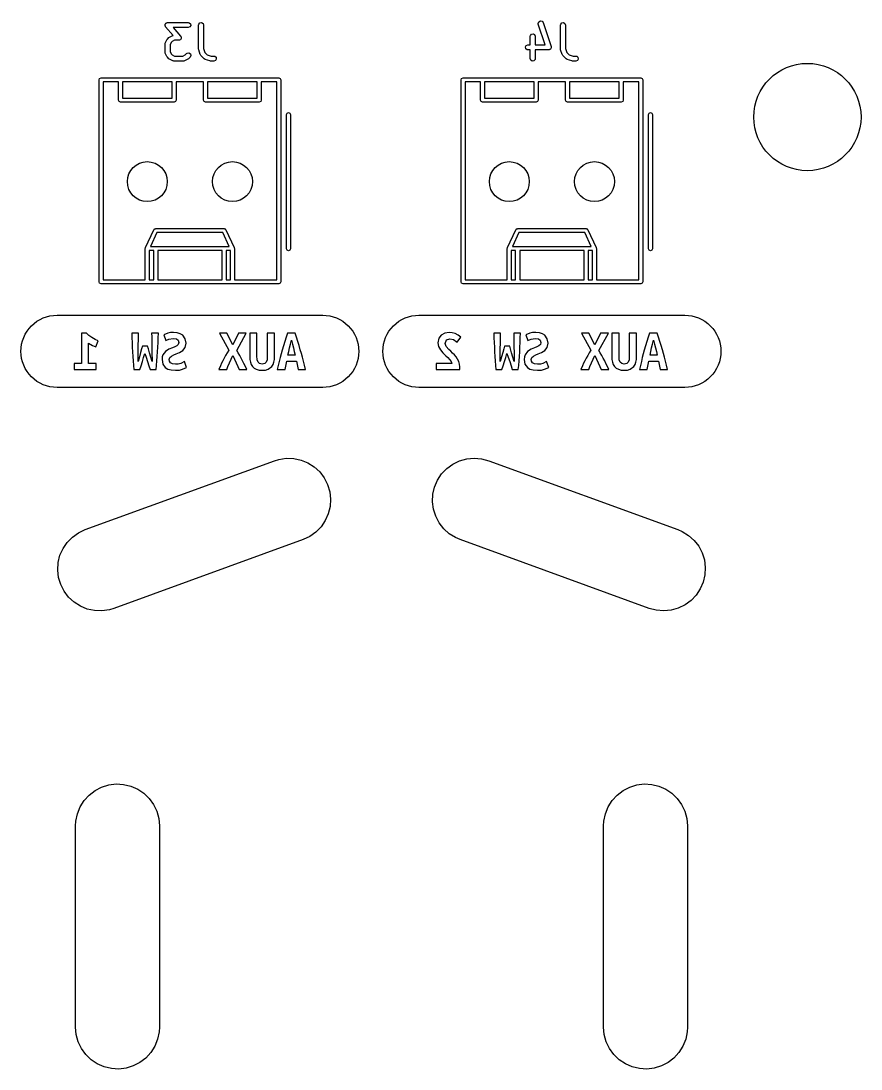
# Model space of a CAD drawing. Extents: x 15 to 417, y -164 to -100.
# Drawn here: x 370.25 to 395.3, y -131.25 to -100.01 of the extents above; entities that cross this region are included whole.
import ezdxf

# ---------------------------------------------------------------- set-up
doc = ezdxf.new("R2010")
doc.units = 0
doc.layers.add('BLACK', color=7, linetype='CONTINUOUS')

msp = doc.modelspace()

# ---------------------------------------------------------------- linework, layer by layer
at = {"layer": 'BLACK', "linetype": 'CONTINUOUS'}
for p, q in [((374.544, -100.114), (374.547, -100.109)), ((374.548, -100.134), (374.544, -100.114)), ((374.547, -100.103), (374.56, -100.087)), ((374.547, -100.109), (374.547, -100.103)), ((374.548, -100.154), (374.548, -100.134)), ((374.553, -100.162), (374.548, -100.154)), ((374.553, -100.165), (374.553, -100.162)), ((374.556, -100.167), (374.553, -100.165)), ((374.562, -100.177), (374.556, -100.167)), ((374.56, -100.087), (374.57, -100.07)), ((374.79, -100.437), (374.562, -100.177)), ((374.57, -100.07), (374.576, -100.068)), ((374.576, -100.068), (374.579, -100.063)), ((374.579, -100.063), (374.599, -100.059)), ((374.599, -100.059), (374.618, -100.052)), ((374.618, -100.052), (375.237, -100.052)), ((375.237, -100.202), (374.784, -100.202)), ((374.784, -100.202), (375.008, -100.459)), ((375.237, -100.052), (375.263, -100.057)), ((375.286, -100.185), (375.237, -100.202)), ((375.263, -100.057), (375.302, -100.09)), ((375.311, -100.14), (375.286, -100.185)), ((375.302, -100.09), (375.311, -100.14)), ((375.543, -100.127), (375.548, -100.102)), ((375.543, -100.842), (375.543, -100.127)), ((375.548, -100.102), (375.581, -100.062)), ((375.581, -100.062), (375.631, -100.054)), ((375.631, -100.054), (375.676, -100.079)), ((375.676, -100.079), (375.693, -100.127)), ((375.693, -100.127), (375.693, -100.829)), ((385.672, -100.078), (385.691, -100.03)), ((385.676, -100.103), (385.672, -100.078)), ((385.881, -100.719), (385.676, -100.103)), ((385.691, -100.03), (385.736, -100.006)), ((385.736, -100.006), (385.786, -100.016)), ((385.786, -100.016), (385.818, -100.056)), ((385.818, -100.056), (386.056, -100.77)), ((386.338, -100.127), (386.343, -100.102)), ((386.338, -100.842), (386.338, -100.127)), ((386.343, -100.102), (386.376, -100.062)), ((386.376, -100.062), (386.426, -100.054)), ((386.426, -100.054), (386.471, -100.079)), ((386.471, -100.079), (386.488, -100.127)), ((386.488, -100.127), (386.488, -100.829)), ((374.551, -100.665), (374.599, -100.57)), ((374.599, -100.57), (374.612, -100.552)), ((374.612, -100.552), (374.613, -100.551)), ((374.613, -100.551), (374.661, -100.503)), ((374.661, -100.503), (374.679, -100.49)), ((374.679, -100.49), (374.68, -100.489)), ((374.68, -100.489), (374.775, -100.441)), ((374.827, -100.583), (374.758, -100.618)), ((374.775, -100.441), (374.79, -100.437)), ((374.952, -100.583), (374.827, -100.583)), ((374.971, -100.576), (374.952, -100.583)), ((374.991, -100.572), (374.971, -100.576)), ((374.994, -100.568), (374.991, -100.572)), ((375, -100.566), (374.994, -100.568)), ((375.01, -100.548), (375, -100.566)), ((375.008, -100.459), (375.014, -100.469)), ((375.023, -100.533), (375.01, -100.548)), ((375.014, -100.469), (375.017, -100.471)), ((375.017, -100.471), (375.017, -100.474)), ((375.017, -100.474), (375.022, -100.481)), ((375.022, -100.481), (375.022, -100.501)), ((375.022, -100.501), (375.026, -100.521)), ((375.026, -100.521), (375.023, -100.527)), ((375.023, -100.527), (375.023, -100.533)), ((385.434, -100.461), (385.438, -100.435)), ((385.434, -100.719), (385.434, -100.461)), ((385.438, -100.435), (385.471, -100.396)), ((385.471, -100.396), (385.522, -100.387)), ((385.522, -100.387), (385.566, -100.413)), ((385.566, -100.413), (385.584, -100.461)), ((385.584, -100.461), (385.584, -100.719)), ((374.543, -100.699), (374.548, -100.673)), ((374.543, -100.937), (374.543, -100.699)), ((374.548, -100.673), (374.551, -100.67)), ((374.551, -100.67), (374.551, -100.665)), ((374.728, -100.648), (374.693, -100.717)), ((374.693, -100.717), (374.693, -100.919)), ((374.758, -100.618), (374.728, -100.648)), ((375.544, -100.843), (375.543, -100.842)), ((375.547, -100.865), (375.544, -100.843)), ((375.595, -101.008), (375.547, -100.865)), ((375.693, -100.829), (375.732, -100.944)), ((385.292, -100.781), (385.318, -100.737)), ((385.301, -100.832), (385.292, -100.781)), ((385.34, -100.865), (385.301, -100.832)), ((385.318, -100.737), (385.366, -100.719)), ((385.366, -100.869), (385.34, -100.865)), ((385.366, -100.719), (385.434, -100.719)), ((385.434, -100.869), (385.366, -100.869)), ((385.434, -101.127), (385.434, -100.869)), ((385.584, -100.719), (385.881, -100.719)), ((385.985, -100.869), (385.584, -100.869)), ((385.584, -100.869), (385.584, -101.127)), ((385.99, -100.867), (385.985, -100.869)), ((385.996, -100.868), (385.99, -100.867)), ((386.014, -100.858), (385.996, -100.868)), ((386.033, -100.852), (386.014, -100.858)), ((386.036, -100.847), (386.033, -100.852)), ((386.041, -100.844), (386.036, -100.847)), ((386.048, -100.825), (386.041, -100.844)), ((386.059, -100.807), (386.048, -100.825)), ((386.056, -100.77), (386.06, -100.796)), ((386.06, -100.796), (386.058, -100.801)), ((386.058, -100.801), (386.059, -100.807)), ((386.339, -100.843), (386.338, -100.842)), ((386.342, -100.865), (386.339, -100.843)), ((386.39, -101.008), (386.342, -100.865)), ((386.488, -100.829), (386.527, -100.944)), ((374.545, -100.941), (374.543, -100.937)), ((374.544, -100.945), (374.545, -100.941)), ((374.551, -100.97), (374.544, -100.945)), ((374.599, -101.066), (374.551, -100.97)), ((374.6, -101.067), (374.599, -101.066)), ((374.613, -101.085), (374.6, -101.067)), ((374.661, -101.133), (374.613, -101.085)), ((374.662, -101.133), (374.661, -101.133)), ((374.68, -101.147), (374.662, -101.133)), ((374.775, -101.194), (374.68, -101.147)), ((374.693, -100.919), (374.728, -100.988)), ((374.728, -100.988), (374.758, -101.018)), ((374.758, -101.018), (374.827, -101.052)), ((374.78, -101.195), (374.775, -101.194)), ((374.783, -101.198), (374.78, -101.195)), ((374.809, -101.202), (374.783, -101.198)), ((375.095, -101.202), (374.809, -101.202)), ((374.827, -101.052), (375.077, -101.052)), ((375.077, -101.052), (375.145, -101.018)), ((375.099, -101.201), (375.095, -101.202)), ((375.103, -101.202), (375.099, -101.201)), ((375.128, -101.194), (375.103, -101.202)), ((375.223, -101.147), (375.128, -101.194)), ((375.145, -101.018), (375.184, -100.979)), ((375.184, -100.979), (375.206, -100.964)), ((375.206, -100.964), (375.257, -100.96)), ((375.224, -101.146), (375.223, -101.147)), ((375.243, -101.133), (375.224, -101.146)), ((375.29, -101.085), (375.243, -101.133)), ((375.257, -100.96), (375.299, -100.989)), ((375.312, -101.039), (375.29, -101.085)), ((375.299, -100.989), (375.312, -101.039)), ((375.598, -101.012), (375.595, -101.008)), ((375.598, -101.016), (375.598, -101.012)), ((375.613, -101.038), (375.598, -101.016)), ((375.708, -101.133), (375.613, -101.038)), ((375.712, -101.135), (375.708, -101.133)), ((375.715, -101.139), (375.712, -101.135)), ((375.737, -101.151), (375.715, -101.139)), ((375.732, -100.944), (375.802, -101.014)), ((375.88, -101.199), (375.737, -101.151)), ((375.802, -101.014), (375.916, -101.052)), ((375.882, -101.198), (375.88, -101.199)), ((375.904, -101.202), (375.882, -101.198)), ((375.999, -101.202), (375.904, -101.202)), ((375.916, -101.052), (375.999, -101.052)), ((375.999, -101.052), (376.025, -101.057)), ((376.047, -101.185), (375.999, -101.202)), ((376.025, -101.057), (376.064, -101.09)), ((376.073, -101.14), (376.047, -101.185)), ((376.064, -101.09), (376.073, -101.14)), ((385.451, -101.176), (385.434, -101.127)), ((385.496, -101.201), (385.451, -101.176)), ((385.546, -101.192), (385.496, -101.201)), ((385.579, -101.153), (385.546, -101.192)), ((385.584, -101.127), (385.579, -101.153)), ((386.393, -101.012), (386.39, -101.008)), ((386.393, -101.016), (386.393, -101.012)), ((386.408, -101.038), (386.393, -101.016)), ((386.503, -101.133), (386.408, -101.038)), ((386.507, -101.135), (386.503, -101.133)), ((386.51, -101.139), (386.507, -101.135)), ((386.532, -101.151), (386.51, -101.139)), ((386.527, -100.944), (386.597, -101.014)), ((386.675, -101.199), (386.532, -101.151)), ((386.597, -101.014), (386.711, -101.052)), ((386.677, -101.198), (386.675, -101.199)), ((386.699, -101.202), (386.677, -101.198)), ((386.794, -101.202), (386.699, -101.202)), ((386.711, -101.052), (386.794, -101.052)), ((386.794, -101.052), (386.82, -101.057)), ((386.842, -101.185), (386.794, -101.202)), ((386.82, -101.057), (386.859, -101.09)), ((386.868, -101.14), (386.842, -101.185)), ((386.859, -101.09), (386.868, -101.14)), ((372.575, -101.765), (372.593, -101.723)), ((372.575, -107.785), (372.575, -101.765)), ((372.593, -101.723), (372.635, -101.705)), ((372.635, -101.705), (377.935, -101.705)), ((373.155, -101.825), (372.695, -101.825)), ((372.695, -101.825), (372.695, -107.725)), ((373.155, -102.365), (373.155, -101.825)), ((373.275, -101.825), (373.275, -102.305)), ((374.755, -101.825), (373.275, -101.825)), ((374.755, -102.305), (374.755, -101.825)), ((375.695, -101.825), (374.875, -101.825)), ((374.875, -101.825), (374.875, -102.365)), ((375.695, -102.365), (375.695, -101.825)), ((375.815, -101.825), (375.815, -102.305)), ((377.295, -101.825), (375.815, -101.825)), ((377.295, -102.305), (377.295, -101.825)), ((377.875, -101.825), (377.415, -101.825)), ((377.415, -101.825), (377.415, -102.365)), ((377.875, -107.725), (377.875, -101.825)), ((377.935, -101.705), (377.977, -101.723)), ((377.977, -101.723), (377.995, -101.765)), ((377.995, -101.765), (377.995, -107.785)), ((383.37, -101.765), (383.388, -101.723)), ((383.37, -107.785), (383.37, -101.765)), ((383.388, -101.723), (383.43, -101.705)), ((383.43, -101.705), (388.73, -101.705)), ((383.95, -101.825), (383.49, -101.825)), ((383.49, -101.825), (383.49, -107.725)), ((383.95, -102.365), (383.95, -101.825)), ((384.07, -101.825), (384.07, -102.305)), ((385.55, -101.825), (384.07, -101.825)), ((385.55, -102.305), (385.55, -101.825)), ((386.49, -101.825), (385.67, -101.825)), ((385.67, -101.825), (385.67, -102.365)), ((386.49, -102.365), (386.49, -101.825)), ((386.61, -101.825), (386.61, -102.305)), ((388.09, -101.825), (386.61, -101.825)), ((388.09, -102.305), (388.09, -101.825)), ((388.67, -101.825), (388.21, -101.825)), ((388.21, -101.825), (388.21, -102.365)), ((388.67, -107.725), (388.67, -101.825)), ((388.73, -101.705), (388.772, -101.723)), ((388.772, -101.723), (388.79, -101.765)), ((388.79, -101.765), (388.79, -107.785)), ((373.173, -102.407), (373.155, -102.365)), ((373.215, -102.425), (373.173, -102.407)), ((374.815, -102.425), (373.215, -102.425)), ((373.275, -102.305), (374.755, -102.305)), ((374.857, -102.407), (374.815, -102.425)), ((374.875, -102.365), (374.857, -102.407)), ((375.713, -102.407), (375.695, -102.365)), ((375.755, -102.425), (375.713, -102.407)), ((377.355, -102.425), (375.755, -102.425)), ((375.815, -102.305), (377.295, -102.305)), ((377.397, -102.407), (377.355, -102.425)), ((377.415, -102.365), (377.397, -102.407)), ((383.968, -102.407), (383.95, -102.365)), ((384.01, -102.425), (383.968, -102.407)), ((385.61, -102.425), (384.01, -102.425)), ((384.07, -102.305), (385.55, -102.305)), ((385.652, -102.407), (385.61, -102.425)), ((385.67, -102.365), (385.652, -102.407)), ((386.508, -102.407), (386.49, -102.365)), ((386.55, -102.425), (386.508, -102.407)), ((388.15, -102.425), (386.55, -102.425)), ((386.61, -102.305), (388.09, -102.305)), ((388.192, -102.407), (388.15, -102.425)), ((388.21, -102.365), (388.192, -102.407)), ((378.165, -102.795), (378.183, -102.753)), ((378.183, -102.753), (378.225, -102.735)), ((378.225, -102.735), (378.267, -102.753)), ((378.267, -102.753), (378.285, -102.795)), ((388.96, -102.795), (388.978, -102.753)), ((388.978, -102.753), (389.02, -102.735)), ((389.02, -102.735), (389.062, -102.753)), ((389.062, -102.753), (389.08, -102.795)), ((378.165, -106.795), (378.165, -102.795)), ((378.285, -102.795), (378.285, -106.795)), ((388.96, -106.795), (388.96, -102.795)), ((389.08, -102.795), (389.08, -106.795)), ((374.211, -106.229), (374.219, -106.222)), ((374.219, -106.222), (374.223, -106.213)), ((374.223, -106.213), (374.235, -106.207)), ((374.235, -106.207), (374.245, -106.199)), ((374.245, -106.199), (374.255, -106.199)), ((374.255, -106.199), (374.265, -106.195)), ((374.265, -106.195), (376.305, -106.195)), ((376.305, -106.195), (376.315, -106.199)), ((376.315, -106.199), (376.325, -106.199)), ((376.325, -106.199), (376.335, -106.207)), ((376.335, -106.207), (376.347, -106.213)), ((376.347, -106.213), (376.351, -106.222)), ((376.351, -106.222), (376.359, -106.229)), ((385.006, -106.229), (385.014, -106.222)), ((385.014, -106.222), (385.018, -106.213)), ((385.018, -106.213), (385.03, -106.207)), ((385.03, -106.207), (385.04, -106.199)), ((385.04, -106.199), (385.05, -106.199)), ((385.05, -106.199), (385.06, -106.195)), ((385.06, -106.195), (387.1, -106.195)), ((387.1, -106.195), (387.11, -106.199)), ((387.11, -106.199), (387.12, -106.199)), ((387.12, -106.199), (387.13, -106.207)), ((387.13, -106.207), (387.142, -106.213)), ((387.142, -106.213), (387.146, -106.222)), ((387.146, -106.222), (387.154, -106.229)), ((373.961, -106.759), (374.211, -106.229)), ((374.303, -106.315), (374.11, -106.725)), ((376.267, -106.315), (374.303, -106.315)), ((376.46, -106.725), (376.267, -106.315)), ((376.359, -106.229), (376.609, -106.759)), ((384.756, -106.759), (385.006, -106.229)), ((385.098, -106.315), (384.905, -106.725)), ((387.062, -106.315), (385.098, -106.315)), ((387.255, -106.725), (387.062, -106.315)), ((387.154, -106.229), (387.404, -106.759)), ((373.955, -106.785), (373.96, -106.773)), ((373.955, -107.725), (373.955, -106.785)), ((373.96, -106.773), (373.961, -106.759)), ((374.075, -106.845), (374.075, -107.725)), ((374.205, -106.845), (374.075, -106.845)), ((374.11, -106.725), (376.46, -106.725)), ((374.205, -107.725), (374.205, -106.845)), ((374.325, -106.845), (374.325, -107.725)), ((376.245, -106.845), (374.325, -106.845)), ((376.245, -107.725), (376.245, -106.845)), ((376.365, -106.845), (376.365, -107.725)), ((376.495, -106.845), (376.365, -106.845)), ((376.495, -107.725), (376.495, -106.845)), ((376.609, -106.759), (376.61, -106.773)), ((376.61, -106.773), (376.615, -106.785)), ((376.615, -106.785), (376.615, -107.725)), ((378.183, -106.837), (378.165, -106.795)), ((378.225, -106.855), (378.183, -106.837)), ((378.267, -106.837), (378.225, -106.855)), ((378.285, -106.795), (378.267, -106.837)), ((384.75, -106.785), (384.755, -106.773)), ((384.75, -107.725), (384.75, -106.785)), ((384.755, -106.773), (384.756, -106.759)), ((384.87, -106.845), (384.87, -107.725)), ((385, -106.845), (384.87, -106.845)), ((384.905, -106.725), (387.255, -106.725)), ((385, -107.725), (385, -106.845)), ((385.12, -106.845), (385.12, -107.725)), ((387.04, -106.845), (385.12, -106.845)), ((387.04, -107.725), (387.04, -106.845)), ((387.16, -106.845), (387.16, -107.725)), ((387.29, -106.845), (387.16, -106.845)), ((387.29, -107.725), (387.29, -106.845)), ((387.404, -106.759), (387.405, -106.773)), ((387.405, -106.773), (387.41, -106.785)), ((387.41, -106.785), (387.41, -107.725)), ((388.978, -106.837), (388.96, -106.795)), ((389.02, -106.855), (388.978, -106.837)), ((389.062, -106.837), (389.02, -106.855)), ((389.08, -106.795), (389.062, -106.837)), ((372.593, -107.827), (372.575, -107.785)), ((372.695, -107.725), (373.955, -107.725)), ((374.075, -107.725), (374.205, -107.725)), ((374.325, -107.725), (376.245, -107.725)), ((376.365, -107.725), (376.495, -107.725)), ((376.615, -107.725), (377.875, -107.725)), ((377.995, -107.785), (377.977, -107.827)), ((383.388, -107.827), (383.37, -107.785)), ((383.49, -107.725), (384.75, -107.725)), ((384.87, -107.725), (385, -107.725)), ((385.12, -107.725), (387.04, -107.725)), ((387.16, -107.725), (387.29, -107.725)), ((387.41, -107.725), (388.67, -107.725)), ((388.79, -107.785), (388.772, -107.827)), ((372.635, -107.845), (372.593, -107.827)), ((377.935, -107.845), (372.635, -107.845)), ((377.977, -107.827), (377.935, -107.845)), ((383.43, -107.845), (383.388, -107.827)), ((388.73, -107.845), (383.43, -107.845)), ((388.772, -107.827), (388.73, -107.845)), ((370.562, -109.094), (370.64, -109.023)), ((370.64, -109.023), (370.725, -108.96)), ((370.725, -108.96), (370.816, -108.905)), ((370.816, -108.905), (370.912, -108.86)), ((370.912, -108.86), (371.011, -108.825)), ((371.011, -108.825), (371.113, -108.799)), ((371.113, -108.799), (371.218, -108.784)), ((371.218, -108.784), (371.324, -108.778)), ((371.324, -108.778), (379.246, -108.778)), ((379.246, -108.778), (379.352, -108.784)), ((379.352, -108.784), (379.457, -108.799)), ((379.457, -108.799), (379.559, -108.825)), ((379.559, -108.825), (379.658, -108.86)), ((379.658, -108.86), (379.754, -108.905)), ((379.754, -108.905), (379.845, -108.96)), ((379.845, -108.96), (379.93, -109.023)), ((379.93, -109.023), (380.008, -109.094)), ((381.355, -109.094), (381.433, -109.023)), ((381.433, -109.023), (381.518, -108.96)), ((381.518, -108.96), (381.608, -108.905)), ((381.608, -108.905), (381.704, -108.86)), ((381.704, -108.86), (381.803, -108.825)), ((381.803, -108.825), (381.906, -108.799)), ((381.906, -108.799), (382.01, -108.784)), ((382.01, -108.784), (382.116, -108.778)), ((382.116, -108.778), (390.044, -108.778)), ((390.044, -108.778), (390.15, -108.784)), ((390.15, -108.784), (390.254, -108.799)), ((390.254, -108.799), (390.357, -108.825)), ((390.357, -108.825), (390.456, -108.86)), ((390.456, -108.86), (390.552, -108.905)), ((390.552, -108.905), (390.642, -108.96)), ((390.642, -108.96), (390.727, -109.023)), ((390.727, -109.023), (390.805, -109.094)), ((370.329, -109.443), (370.374, -109.347)), ((370.374, -109.347), (370.428, -109.257)), ((370.428, -109.257), (370.491, -109.172)), ((370.491, -109.172), (370.562, -109.094)), ((372.198, -109.315), (372.051, -109.315)), ((372.051, -109.315), (372.051, -110.218)), ((372.273, -109.384), (372.198, -109.315)), ((373.75, -109.315), (373.551, -109.315)), ((373.551, -109.315), (373.556, -109.45)), ((373.75, -109.42), (373.75, -109.315)), ((374.344, -109.315), (374.145, -109.315)), ((374.145, -109.315), (374.146, -109.42)), ((374.34, -109.449), (374.344, -109.315)), ((374.628, -109.314), (374.503, -109.364)), ((374.708, -109.297), (374.628, -109.314)), ((374.801, -109.291), (374.708, -109.297)), ((374.908, -109.3), (374.801, -109.291)), ((374.999, -109.329), (374.908, -109.3)), ((375.073, -109.377), (374.999, -109.329)), ((376.383, -109.315), (376.167, -109.315)), ((376.167, -109.315), (376.443, -109.82)), ((376.563, -109.661), (376.383, -109.315)), ((376.734, -109.315), (376.563, -109.661)), ((376.684, -109.825), (376.967, -109.315)), ((376.967, -109.315), (376.734, -109.315)), ((377.286, -109.315), (377.071, -109.315)), ((377.071, -109.315), (377.071, -110.005)), ((377.286, -109.989), (377.286, -109.315)), ((377.808, -109.315), (377.592, -109.315)), ((377.592, -109.315), (377.592, -109.991)), ((377.808, -110.005), (377.808, -109.315)), ((378.193, -109.315), (378.154, -109.436)), ((378.427, -109.315), (378.193, -109.315)), ((378.464, -109.435), (378.427, -109.315)), ((380.008, -109.094), (380.079, -109.172)), ((380.079, -109.172), (380.142, -109.257)), ((380.142, -109.257), (380.196, -109.347)), ((380.196, -109.347), (380.241, -109.443)), ((381.121, -109.443), (381.166, -109.347)), ((381.166, -109.347), (381.221, -109.257)), ((381.221, -109.257), (381.284, -109.172)), ((381.284, -109.172), (381.355, -109.094)), ((382.889, -109.31), (382.78, -109.368)), ((383.016, -109.291), (382.889, -109.31)), ((383.107, -109.3), (383.016, -109.291)), ((383.199, -109.326), (383.107, -109.3)), ((383.285, -109.37), (383.199, -109.326)), ((384.548, -109.315), (384.349, -109.315)), ((384.349, -109.315), (384.354, -109.45)), ((384.547, -109.42), (384.548, -109.315)), ((385.141, -109.315), (384.942, -109.315)), ((384.942, -109.315), (384.944, -109.42)), ((385.137, -109.449), (385.141, -109.315)), ((385.425, -109.314), (385.3, -109.364)), ((385.506, -109.297), (385.425, -109.314)), ((385.599, -109.291), (385.506, -109.297)), ((385.706, -109.3), (385.599, -109.291)), ((385.796, -109.329), (385.706, -109.3)), ((385.87, -109.377), (385.796, -109.329)), ((387.181, -109.315), (386.964, -109.315)), ((386.964, -109.315), (387.24, -109.82)), ((387.361, -109.661), (387.181, -109.315)), ((387.532, -109.315), (387.361, -109.661)), ((387.481, -109.825), (387.764, -109.315)), ((387.764, -109.315), (387.532, -109.315)), ((388.084, -109.315), (387.869, -109.315)), ((387.869, -109.315), (387.869, -110.005)), ((388.084, -109.989), (388.084, -109.315)), ((388.606, -109.315), (388.389, -109.315)), ((388.389, -109.315), (388.389, -109.991)), ((388.606, -110.005), (388.606, -109.315)), ((388.99, -109.315), (388.952, -109.436)), ((389.224, -109.315), (388.99, -109.315)), ((389.261, -109.435), (389.224, -109.315)), ((390.805, -109.094), (390.876, -109.172)), ((390.876, -109.172), (390.939, -109.257)), ((390.939, -109.257), (390.994, -109.347)), ((390.994, -109.347), (391.039, -109.443)), ((370.252, -109.749), (370.268, -109.645)), ((370.268, -109.645), (370.293, -109.542)), ((370.293, -109.542), (370.329, -109.443)), ((372.266, -110.218), (372.266, -109.614)), ((372.266, -109.614), (372.377, -109.676)), ((372.365, -109.446), (372.273, -109.384)), ((372.463, -109.501), (372.365, -109.446)), ((372.554, -109.541), (372.463, -109.501)), ((372.484, -109.719), (372.554, -109.541)), ((373.556, -109.45), (373.561, -109.589)), ((373.561, -109.589), (373.567, -109.729)), ((373.745, -109.748), (373.747, -109.64)), ((373.747, -109.64), (373.748, -109.529)), ((373.748, -109.529), (373.75, -109.42)), ((374.146, -109.42), (374.148, -109.528)), ((374.148, -109.528), (374.15, -109.638)), ((374.15, -109.638), (374.152, -109.748)), ((374.329, -109.727), (374.335, -109.587)), ((374.335, -109.587), (374.34, -109.449)), ((374.503, -109.364), (374.566, -109.53)), ((374.566, -109.53), (374.662, -109.488)), ((374.662, -109.488), (374.786, -109.471)), ((374.786, -109.471), (374.881, -109.485)), ((374.881, -109.485), (374.938, -109.526)), ((374.939, -109.65), (374.895, -109.692)), ((374.938, -109.526), (374.957, -109.595)), ((374.957, -109.595), (374.939, -109.65)), ((375.147, -109.479), (375.073, -109.377)), ((375.144, -109.742), (375.171, -109.614)), ((375.171, -109.614), (375.147, -109.479)), ((378.116, -109.56), (378.078, -109.688)), ((378.154, -109.436), (378.116, -109.56)), ((378.254, -109.749), (378.282, -109.641)), ((378.282, -109.641), (378.315, -109.525)), ((378.315, -109.525), (378.347, -109.641)), ((378.347, -109.641), (378.375, -109.749)), ((378.501, -109.558), (378.464, -109.435)), ((378.539, -109.684), (378.501, -109.558)), ((380.241, -109.443), (380.277, -109.542)), ((380.277, -109.542), (380.302, -109.645)), ((380.302, -109.645), (380.318, -109.749)), ((381.044, -109.749), (381.06, -109.645)), ((381.06, -109.645), (381.086, -109.542)), ((381.086, -109.542), (381.121, -109.443)), ((382.705, -109.465), (382.677, -109.6)), ((382.677, -109.6), (382.698, -109.707)), ((382.78, -109.368), (382.705, -109.465)), ((382.896, -109.616), (382.936, -109.514)), ((382.928, -109.708), (382.896, -109.616)), ((382.936, -109.514), (383.037, -109.478)), ((383.037, -109.478), (383.144, -109.502)), ((383.144, -109.502), (383.254, -109.584)), ((383.254, -109.584), (383.36, -109.434)), ((383.36, -109.434), (383.285, -109.37)), ((384.354, -109.45), (384.359, -109.589)), ((384.359, -109.589), (384.365, -109.729)), ((384.542, -109.748), (384.544, -109.64)), ((384.544, -109.64), (384.546, -109.529)), ((384.546, -109.529), (384.547, -109.42)), ((384.944, -109.42), (384.946, -109.528)), ((384.946, -109.528), (384.948, -109.638)), ((384.948, -109.638), (384.949, -109.748)), ((385.127, -109.727), (385.133, -109.587)), ((385.133, -109.587), (385.137, -109.449)), ((385.3, -109.364), (385.363, -109.53)), ((385.363, -109.53), (385.46, -109.488)), ((385.46, -109.488), (385.583, -109.471)), ((385.583, -109.471), (385.678, -109.485)), ((385.678, -109.485), (385.735, -109.526)), ((385.737, -109.65), (385.692, -109.692)), ((385.735, -109.526), (385.754, -109.595)), ((385.754, -109.595), (385.737, -109.65)), ((385.944, -109.479), (385.87, -109.377)), ((385.941, -109.742), (385.969, -109.614)), ((385.969, -109.614), (385.944, -109.479)), ((388.914, -109.56), (388.875, -109.688)), ((388.952, -109.436), (388.914, -109.56)), ((389.052, -109.749), (389.08, -109.641)), ((389.08, -109.641), (389.112, -109.525)), ((389.112, -109.525), (389.145, -109.641)), ((389.145, -109.641), (389.173, -109.749)), ((389.299, -109.558), (389.261, -109.435)), ((389.337, -109.684), (389.299, -109.558)), ((391.039, -109.443), (391.074, -109.542)), ((391.074, -109.542), (391.1, -109.645)), ((391.1, -109.645), (391.116, -109.749)), ((370.247, -109.855), (370.252, -109.749)), ((370.252, -109.961), (370.247, -109.855)), ((370.268, -110.065), (370.252, -109.961)), ((372.377, -109.676), (372.484, -109.719)), ((373.567, -109.729), (373.574, -109.868)), ((373.574, -109.868), (373.581, -110.006)), ((373.74, -110.061), (373.741, -109.961)), ((373.741, -109.961), (373.743, -109.856)), ((373.743, -109.856), (373.745, -109.748)), ((373.816, -109.888), (373.779, -110.016)), ((373.846, -109.78), (373.816, -109.888)), ((373.867, -109.698), (373.846, -109.78)), ((374.024, -109.698), (373.867, -109.698)), ((373.905, -110.036), (373.944, -109.918)), ((373.944, -109.918), (373.983, -110.033)), ((374.049, -109.783), (374.024, -109.698)), ((374.083, -109.902), (374.049, -109.783)), ((374.121, -110.033), (374.083, -109.902)), ((374.152, -109.748), (374.153, -109.855)), ((374.153, -109.855), (374.155, -109.961)), ((374.155, -109.961), (374.156, -110.061)), ((374.313, -110.004), (374.322, -109.866)), ((374.322, -109.866), (374.329, -109.727)), ((374.483, -109.954), (374.461, -110.02)), ((374.559, -109.856), (374.483, -109.954)), ((374.661, -109.793), (374.559, -109.856)), ((374.766, -109.75), (374.661, -109.793)), ((374.737, -109.994), (374.803, -109.957)), ((374.834, -109.724), (374.766, -109.75)), ((374.803, -109.957), (374.876, -109.927)), ((374.895, -109.692), (374.834, -109.724)), ((374.876, -109.927), (374.978, -109.886)), ((374.978, -109.886), (375.073, -109.829)), ((375.073, -109.829), (375.144, -109.742)), ((376.396, -109.897), (376.35, -109.977)), ((376.443, -109.82), (376.396, -109.897)), ((376.727, -109.902), (376.684, -109.825)), ((376.771, -109.982), (376.727, -109.902)), ((378.009, -109.928), (377.98, -110.039)), ((378.04, -109.819), (378.009, -109.928)), ((378.078, -109.688), (378.04, -109.819)), ((378.21, -109.969), (378.231, -109.857)), ((378.421, -109.969), (378.21, -109.969)), ((378.231, -109.857), (378.254, -109.749)), ((378.375, -109.749), (378.399, -109.857)), ((378.399, -109.857), (378.421, -109.969)), ((378.578, -109.814), (378.539, -109.684)), ((378.61, -109.921), (378.578, -109.814)), ((378.641, -110.033), (378.61, -109.921)), ((380.318, -109.961), (380.302, -110.065)), ((380.318, -109.749), (380.323, -109.855)), ((380.323, -109.855), (380.318, -109.961)), ((381.039, -109.855), (381.044, -109.749)), ((381.044, -109.961), (381.039, -109.855)), ((381.06, -110.065), (381.044, -109.961)), ((382.698, -109.707), (382.754, -109.808)), ((382.754, -109.808), (382.833, -109.902)), ((382.833, -109.902), (382.922, -109.989)), ((383.01, -109.803), (382.928, -109.708)), ((383.062, -109.853), (383.01, -109.803)), ((383.117, -109.905), (383.062, -109.853)), ((383.172, -109.96), (383.117, -109.905)), ((383.223, -110.02), (383.172, -109.96)), ((384.365, -109.729), (384.371, -109.868)), ((384.371, -109.868), (384.379, -110.006)), ((384.538, -110.061), (384.539, -109.961)), ((384.539, -109.961), (384.541, -109.856)), ((384.541, -109.856), (384.542, -109.748)), ((384.613, -109.888), (384.576, -110.016)), ((384.644, -109.78), (384.613, -109.888)), ((384.665, -109.698), (384.644, -109.78)), ((384.822, -109.698), (384.665, -109.698)), ((384.703, -110.036), (384.741, -109.918)), ((384.741, -109.918), (384.781, -110.033)), ((384.846, -109.783), (384.822, -109.698)), ((384.88, -109.902), (384.846, -109.783)), ((384.919, -110.033), (384.88, -109.902)), ((384.949, -109.748), (384.951, -109.855)), ((384.951, -109.855), (384.953, -109.961)), ((384.953, -109.961), (384.954, -110.061)), ((385.111, -110.004), (385.12, -109.866)), ((385.12, -109.866), (385.127, -109.727)), ((385.281, -109.954), (385.259, -110.02)), ((385.357, -109.856), (385.281, -109.954)), ((385.458, -109.793), (385.357, -109.856)), ((385.564, -109.75), (385.458, -109.793)), ((385.534, -109.994), (385.601, -109.957)), ((385.631, -109.724), (385.564, -109.75)), ((385.601, -109.957), (385.674, -109.927)), ((385.692, -109.692), (385.631, -109.724)), ((385.674, -109.927), (385.775, -109.886)), ((385.775, -109.886), (385.87, -109.829)), ((385.87, -109.829), (385.941, -109.742)), ((387.194, -109.897), (387.148, -109.977)), ((387.24, -109.82), (387.194, -109.897)), ((387.524, -109.902), (387.481, -109.825)), ((387.569, -109.982), (387.524, -109.902)), ((388.807, -109.928), (388.777, -110.039)), ((388.837, -109.819), (388.807, -109.928)), ((388.875, -109.688), (388.837, -109.819)), ((389.008, -109.969), (389.029, -109.857)), ((389.219, -109.969), (389.008, -109.969)), ((389.029, -109.857), (389.052, -109.749)), ((389.173, -109.749), (389.197, -109.857)), ((389.197, -109.857), (389.219, -109.969)), ((389.376, -109.814), (389.337, -109.684)), ((389.407, -109.921), (389.376, -109.814)), ((389.439, -110.033), (389.407, -109.921)), ((391.116, -109.961), (391.1, -110.065)), ((391.116, -109.749), (391.121, -109.855)), ((391.121, -109.855), (391.116, -109.961)), ((370.293, -110.168), (370.268, -110.065)), ((370.329, -110.267), (370.293, -110.168)), ((370.374, -110.363), (370.329, -110.267)), ((372.051, -110.218), (371.836, -110.218)), ((371.836, -110.218), (371.836, -110.396)), ((372.493, -110.218), (372.266, -110.218)), ((372.493, -110.396), (372.493, -110.218)), ((373.581, -110.006), (373.59, -110.141)), ((373.59, -110.141), (373.601, -110.272)), ((373.601, -110.272), (373.612, -110.396)), ((373.779, -110.016), (373.74, -110.155)), ((373.74, -110.155), (373.74, -110.061)), ((373.79, -110.396), (373.829, -110.282)), ((373.829, -110.282), (373.867, -110.16)), ((373.867, -110.16), (373.905, -110.036)), ((373.983, -110.033), (374.024, -110.157)), ((374.024, -110.157), (374.064, -110.282)), ((374.064, -110.282), (374.101, -110.396)), ((374.157, -110.155), (374.121, -110.033)), ((374.156, -110.061), (374.157, -110.155)), ((374.279, -110.396), (374.292, -110.272)), ((374.292, -110.272), (374.304, -110.141)), ((374.304, -110.141), (374.313, -110.004)), ((374.461, -110.02), (374.454, -110.101)), ((374.454, -110.101), (374.478, -110.236)), ((374.478, -110.236), (374.552, -110.336)), ((374.669, -110.099), (374.688, -110.04)), ((374.676, -110.151), (374.669, -110.099)), ((374.705, -110.196), (374.676, -110.151)), ((374.688, -110.04), (374.737, -109.994)), ((374.762, -110.228), (374.705, -110.196)), ((374.852, -110.239), (374.762, -110.228)), ((374.939, -110.233), (374.852, -110.239)), ((375.012, -110.215), (374.939, -110.233)), ((375.124, -110.162), (375.012, -110.215)), ((375.187, -110.337), (375.124, -110.162)), ((376.197, -110.282), (376.149, -110.396)), ((376.229, -110.212), (376.197, -110.282)), ((376.266, -110.137), (376.229, -110.212)), ((376.306, -110.058), (376.266, -110.137)), ((376.35, -109.977), (376.306, -110.058)), ((376.419, -110.302), (376.463, -110.199)), ((376.463, -110.199), (376.512, -110.091)), ((376.512, -110.091), (376.563, -109.982)), ((376.563, -109.982), (376.614, -110.087)), ((376.614, -110.087), (376.665, -110.196)), ((376.665, -110.196), (376.712, -110.302)), ((376.815, -110.062), (376.771, -109.982)), ((376.857, -110.14), (376.815, -110.062)), ((376.897, -110.214), (376.857, -110.14)), ((376.933, -110.283), (376.897, -110.214)), ((376.984, -110.396), (376.933, -110.283)), ((377.071, -110.005), (377.076, -110.095)), ((377.076, -110.095), (377.089, -110.176)), ((377.089, -110.176), (377.113, -110.247)), ((377.113, -110.247), (377.15, -110.307)), ((377.293, -110.104), (377.286, -109.989)), ((377.318, -110.179), (377.293, -110.104)), ((377.365, -110.22), (377.318, -110.179)), ((377.44, -110.232), (377.365, -110.22)), ((377.515, -110.22), (377.44, -110.232)), ((377.561, -110.18), (377.515, -110.22)), ((377.585, -110.106), (377.561, -110.18)), ((377.592, -109.991), (377.585, -110.106)), ((377.731, -110.307), (377.767, -110.247)), ((377.767, -110.247), (377.791, -110.176)), ((377.791, -110.176), (377.804, -110.095)), ((377.804, -110.095), (377.808, -110.005)), ((377.921, -110.274), (377.892, -110.396)), ((377.95, -110.155), (377.921, -110.274)), ((377.98, -110.039), (377.95, -110.155)), ((378.123, -110.396), (378.173, -110.147)), ((378.173, -110.147), (378.461, -110.147)), ((378.461, -110.147), (378.51, -110.396)), ((378.672, -110.15), (378.641, -110.033)), ((378.703, -110.271), (378.672, -110.15)), ((378.734, -110.396), (378.703, -110.271)), ((380.241, -110.267), (380.196, -110.363)), ((380.277, -110.168), (380.241, -110.267)), ((380.302, -110.065), (380.277, -110.168)), ((381.086, -110.168), (381.06, -110.065)), ((381.121, -110.267), (381.086, -110.168)), ((381.166, -110.363), (381.121, -110.267)), ((383.093, -110.218), (382.629, -110.218)), ((382.629, -110.218), (382.629, -110.396)), ((382.922, -109.989), (382.974, -110.039)), ((382.974, -110.039), (383.03, -110.099)), ((383.03, -110.099), (383.075, -110.161)), ((383.075, -110.161), (383.093, -110.218)), ((383.269, -110.085), (383.223, -110.02)), ((383.305, -110.155), (383.269, -110.085)), ((383.329, -110.232), (383.305, -110.155)), ((383.338, -110.316), (383.329, -110.232)), ((384.379, -110.006), (384.388, -110.141)), ((384.388, -110.141), (384.398, -110.272)), ((384.398, -110.272), (384.41, -110.396)), ((384.576, -110.016), (384.537, -110.155)), ((384.537, -110.155), (384.538, -110.061)), ((384.588, -110.396), (384.626, -110.282)), ((384.626, -110.282), (384.665, -110.16)), ((384.665, -110.16), (384.703, -110.036)), ((384.781, -110.033), (384.822, -110.157)), ((384.822, -110.157), (384.862, -110.282)), ((384.862, -110.282), (384.899, -110.396)), ((384.955, -110.155), (384.919, -110.033)), ((384.954, -110.061), (384.955, -110.155)), ((385.077, -110.396), (385.09, -110.272)), ((385.09, -110.272), (385.101, -110.141)), ((385.101, -110.141), (385.111, -110.004)), ((385.259, -110.02), (385.251, -110.101)), ((385.251, -110.101), (385.276, -110.236)), ((385.276, -110.236), (385.35, -110.336)), ((385.466, -110.099), (385.485, -110.04)), ((385.474, -110.151), (385.466, -110.099)), ((385.503, -110.196), (385.474, -110.151)), ((385.485, -110.04), (385.534, -109.994)), ((385.56, -110.228), (385.503, -110.196)), ((385.65, -110.239), (385.56, -110.228)), ((385.737, -110.233), (385.65, -110.239)), ((385.809, -110.215), (385.737, -110.233)), ((385.922, -110.162), (385.809, -110.215)), ((385.985, -110.337), (385.922, -110.162)), ((386.994, -110.282), (386.947, -110.396)), ((387.026, -110.212), (386.994, -110.282)), ((387.063, -110.137), (387.026, -110.212)), ((387.104, -110.058), (387.063, -110.137)), ((387.148, -109.977), (387.104, -110.058)), ((387.216, -110.302), (387.26, -110.199)), ((387.26, -110.199), (387.31, -110.091)), ((387.31, -110.091), (387.361, -109.982)), ((387.361, -109.982), (387.412, -110.087)), ((387.412, -110.087), (387.462, -110.196)), ((387.462, -110.196), (387.509, -110.302)), ((387.613, -110.062), (387.569, -109.982)), ((387.655, -110.14), (387.613, -110.062)), ((387.694, -110.214), (387.655, -110.14)), ((387.73, -110.283), (387.694, -110.214)), ((387.782, -110.396), (387.73, -110.283)), ((387.869, -110.005), (387.873, -110.095)), ((387.873, -110.095), (387.886, -110.176)), ((387.886, -110.176), (387.911, -110.247)), ((387.911, -110.247), (387.948, -110.307)), ((388.091, -110.104), (388.084, -109.989)), ((388.115, -110.179), (388.091, -110.104)), ((388.162, -110.22), (388.115, -110.179)), ((388.237, -110.232), (388.162, -110.22)), ((388.313, -110.22), (388.237, -110.232)), ((388.359, -110.18), (388.313, -110.22)), ((388.382, -110.106), (388.359, -110.18)), ((388.389, -109.991), (388.382, -110.106)), ((388.529, -110.307), (388.565, -110.247)), ((388.565, -110.247), (388.588, -110.176)), ((388.588, -110.176), (388.602, -110.095)), ((388.602, -110.095), (388.606, -110.005)), ((388.719, -110.274), (388.69, -110.396)), ((388.748, -110.155), (388.719, -110.274)), ((388.777, -110.039), (388.748, -110.155)), ((388.92, -110.396), (388.971, -110.147)), ((388.971, -110.147), (389.259, -110.147)), ((389.259, -110.147), (389.308, -110.396)), ((389.47, -110.15), (389.439, -110.033)), ((389.501, -110.271), (389.47, -110.15)), ((389.531, -110.396), (389.501, -110.271)), ((391.039, -110.267), (390.994, -110.363)), ((391.074, -110.168), (391.039, -110.267)), ((391.1, -110.065), (391.074, -110.168)), ((370.428, -110.453), (370.374, -110.363)), ((370.491, -110.538), (370.428, -110.453)), ((370.562, -110.616), (370.491, -110.538)), ((371.836, -110.396), (372.493, -110.396)), ((373.612, -110.396), (373.79, -110.396)), ((374.101, -110.396), (374.279, -110.396)), ((374.552, -110.336), (374.63, -110.382)), ((374.63, -110.382), (374.729, -110.41)), ((374.729, -110.41), (374.852, -110.419)), ((374.852, -110.419), (374.973, -110.412)), ((374.973, -110.412), (375.067, -110.39)), ((375.067, -110.39), (375.187, -110.337)), ((376.149, -110.396), (376.382, -110.396)), ((376.382, -110.396), (376.419, -110.302)), ((376.712, -110.302), (376.752, -110.396)), ((376.752, -110.396), (376.984, -110.396)), ((377.15, -110.307), (377.201, -110.355)), ((377.201, -110.355), (377.265, -110.39)), ((377.265, -110.39), (377.346, -110.412)), ((377.346, -110.412), (377.443, -110.419)), ((377.443, -110.419), (377.54, -110.412)), ((377.54, -110.412), (377.619, -110.39)), ((377.619, -110.39), (377.731, -110.307)), ((377.892, -110.396), (378.123, -110.396)), ((378.51, -110.396), (378.734, -110.396)), ((380.079, -110.538), (380.008, -110.616)), ((380.142, -110.453), (380.079, -110.538)), ((380.196, -110.363), (380.142, -110.453)), ((381.221, -110.453), (381.166, -110.363)), ((381.284, -110.538), (381.221, -110.453)), ((381.355, -110.616), (381.284, -110.538)), ((382.629, -110.396), (383.334, -110.396)), ((383.334, -110.396), (383.338, -110.353)), ((383.338, -110.353), (383.338, -110.316)), ((384.41, -110.396), (384.588, -110.396)), ((384.899, -110.396), (385.077, -110.396)), ((385.35, -110.336), (385.427, -110.382)), ((385.427, -110.382), (385.527, -110.41)), ((385.527, -110.41), (385.65, -110.419)), ((385.65, -110.419), (385.77, -110.412)), ((385.77, -110.412), (385.864, -110.39)), ((385.864, -110.39), (385.985, -110.337)), ((386.947, -110.396), (387.179, -110.396)), ((387.179, -110.396), (387.216, -110.302)), ((387.509, -110.302), (387.549, -110.396)), ((387.549, -110.396), (387.782, -110.396)), ((387.948, -110.307), (387.998, -110.355)), ((387.998, -110.355), (388.063, -110.39)), ((388.063, -110.39), (388.143, -110.412)), ((388.143, -110.412), (388.241, -110.419)), ((388.241, -110.419), (388.337, -110.412)), ((388.337, -110.412), (388.416, -110.39)), ((388.416, -110.39), (388.529, -110.307)), ((388.69, -110.396), (388.92, -110.396)), ((389.308, -110.396), (389.531, -110.396)), ((390.876, -110.538), (390.805, -110.616)), ((390.939, -110.453), (390.876, -110.538)), ((390.994, -110.363), (390.939, -110.453)), ((370.64, -110.687), (370.562, -110.616)), ((370.725, -110.75), (370.64, -110.687)), ((370.816, -110.805), (370.725, -110.75)), ((370.912, -110.85), (370.816, -110.805)), ((371.011, -110.885), (370.912, -110.85)), ((371.113, -110.911), (371.011, -110.885)), ((371.218, -110.926), (371.113, -110.911)), ((379.457, -110.911), (379.352, -110.926)), ((379.559, -110.885), (379.457, -110.911)), ((379.658, -110.85), (379.559, -110.885)), ((379.754, -110.805), (379.658, -110.85)), ((379.845, -110.75), (379.754, -110.805)), ((379.93, -110.687), (379.845, -110.75)), ((380.008, -110.616), (379.93, -110.687)), ((381.433, -110.687), (381.355, -110.616)), ((381.518, -110.75), (381.433, -110.687)), ((381.608, -110.805), (381.518, -110.75)), ((381.704, -110.85), (381.608, -110.805)), ((381.803, -110.885), (381.704, -110.85)), ((381.906, -110.911), (381.803, -110.885)), ((382.01, -110.926), (381.906, -110.911)), ((390.254, -110.911), (390.15, -110.926)), ((390.357, -110.885), (390.254, -110.911)), ((390.456, -110.85), (390.357, -110.885)), ((390.552, -110.805), (390.456, -110.85)), ((390.642, -110.75), (390.552, -110.805)), ((390.727, -110.687), (390.642, -110.75)), ((390.805, -110.616), (390.727, -110.687)), ((371.324, -110.932), (371.218, -110.926)), ((379.246, -110.932), (371.324, -110.932)), ((379.352, -110.926), (379.246, -110.932)), ((382.116, -110.932), (382.01, -110.926)), ((390.044, -110.932), (382.116, -110.932)), ((390.15, -110.926), (390.044, -110.932)), ((377.804, -113.115), (377.941, -113.074)), ((377.941, -113.074), (378.161, -113.042)), ((378.161, -113.042), (378.383, -113.049)), ((378.383, -113.049), (378.601, -113.096)), ((378.601, -113.096), (378.806, -113.18)), ((383.325, -113.121), (383.539, -113.061)), ((383.539, -113.061), (383.76, -113.04)), ((383.76, -113.04), (383.982, -113.058)), ((383.982, -113.058), (384.196, -113.115)), ((372.165, -115.167), (377.804, -113.115)), ((378.806, -113.18), (378.994, -113.3)), ((378.994, -113.3), (379.157, -113.45)), ((382.792, -113.51), (382.946, -113.349)), ((382.946, -113.349), (383.125, -113.218)), ((383.125, -113.218), (383.325, -113.121)), ((384.196, -113.115), (389.835, -115.167)), ((379.157, -113.45), (379.291, -113.628)), ((379.291, -113.628), (379.392, -113.826)), ((382.581, -113.9), (382.669, -113.695)), ((382.669, -113.695), (382.792, -113.51)), ((379.392, -113.826), (379.456, -114.039)), ((382.531, -114.116), (382.581, -113.9)), ((379.456, -114.039), (379.481, -114.259)), ((379.481, -114.259), (379.466, -114.481)), ((382.52, -114.338), (382.531, -114.116)), ((382.548, -114.558), (382.52, -114.338)), ((379.466, -114.481), (379.413, -114.697)), ((382.615, -114.77), (382.548, -114.558)), ((379.322, -114.9), (379.197, -115.083)), ((379.413, -114.697), (379.322, -114.9)), ((382.718, -114.967), (382.615, -114.77)), ((382.855, -115.142), (382.718, -114.967)), ((371.783, -115.39), (371.964, -115.262)), ((371.964, -115.262), (372.165, -115.167)), ((379.041, -115.242), (378.86, -115.37)), ((379.197, -115.083), (379.041, -115.242)), ((383.02, -115.291), (382.855, -115.142)), ((389.835, -115.167), (389.967, -115.224)), ((389.967, -115.224), (390.156, -115.341)), ((371.502, -115.732), (371.627, -115.549)), ((371.627, -115.549), (371.783, -115.39)), ((378.659, -115.465), (373.02, -117.517)), ((378.86, -115.37), (378.659, -115.465)), ((383.209, -115.408), (383.02, -115.291)), ((383.341, -115.465), (383.209, -115.408)), ((388.98, -117.517), (383.341, -115.465)), ((390.156, -115.341), (390.321, -115.49)), ((390.321, -115.49), (390.458, -115.665)), ((371.411, -115.935), (371.502, -115.732)), ((390.458, -115.665), (390.561, -115.862)), ((390.561, -115.862), (390.628, -116.074)), ((371.343, -116.373), (371.358, -116.151)), ((371.358, -116.151), (371.411, -115.935)), ((390.628, -116.074), (390.656, -116.294)), ((371.368, -116.593), (371.343, -116.373)), ((390.645, -116.516), (390.595, -116.732)), ((390.656, -116.294), (390.645, -116.516)), ((371.432, -116.806), (371.368, -116.593)), ((371.533, -117.004), (371.432, -116.806)), ((390.595, -116.732), (390.507, -116.937)), ((371.667, -117.182), (371.533, -117.004)), ((390.384, -117.122), (390.23, -117.283)), ((390.507, -116.937), (390.384, -117.122)), ((371.83, -117.332), (371.667, -117.182)), ((372.018, -117.452), (371.83, -117.332)), ((372.223, -117.536), (372.018, -117.452)), ((390.051, -117.414), (389.851, -117.511)), ((390.23, -117.283), (390.051, -117.414)), ((372.441, -117.583), (372.223, -117.536)), ((372.663, -117.59), (372.441, -117.583)), ((372.883, -117.558), (372.663, -117.59)), ((373.02, -117.517), (372.883, -117.558)), ((389.194, -117.574), (388.98, -117.517)), ((389.416, -117.592), (389.194, -117.574)), ((389.637, -117.571), (389.416, -117.592)), ((389.851, -117.511), (389.637, -117.571)), ((372.654, -122.843), (372.866, -122.777)), ((372.866, -122.777), (373.087, -122.751)), ((373.087, -122.751), (373.309, -122.763)), ((373.309, -122.763), (373.525, -122.815)), ((388.402, -122.843), (388.614, -122.777)), ((388.614, -122.777), (388.835, -122.751)), ((388.835, -122.751), (389.057, -122.763)), ((389.057, -122.763), (389.273, -122.815)), ((372.13, -123.244), (372.28, -123.08)), ((372.28, -123.08), (372.456, -122.945)), ((372.456, -122.945), (372.654, -122.843)), ((373.525, -122.815), (373.728, -122.905)), ((373.728, -122.905), (373.913, -123.029)), ((373.913, -123.029), (374.072, -123.183)), ((387.878, -123.244), (388.028, -123.08)), ((388.028, -123.08), (388.204, -122.945)), ((388.204, -122.945), (388.402, -122.843)), ((389.273, -122.815), (389.476, -122.905)), ((389.476, -122.905), (389.661, -123.029)), ((389.661, -123.029), (389.82, -123.183)), ((372.012, -123.433), (372.13, -123.244)), ((374.072, -123.183), (374.202, -123.364)), ((374.202, -123.364), (374.298, -123.564)), ((387.76, -123.433), (387.878, -123.244)), ((389.82, -123.183), (389.95, -123.364)), ((389.95, -123.364), (390.046, -123.564)), ((371.884, -123.856), (371.929, -123.639)), ((371.929, -123.639), (372.012, -123.433)), ((374.298, -123.564), (374.356, -123.779)), ((387.632, -123.856), (387.677, -123.639)), ((387.677, -123.639), (387.76, -123.433)), ((390.046, -123.564), (390.104, -123.779)), ((371.876, -124), (371.884, -123.856)), ((371.876, -130), (371.876, -124)), ((374.356, -123.779), (374.376, -124)), ((374.376, -124), (374.376, -130)), ((387.624, -124), (387.632, -123.856)), ((387.624, -130), (387.624, -124)), ((390.104, -123.779), (390.124, -124)), ((390.124, -124), (390.124, -130)), ((371.896, -130.221), (371.876, -130)), ((371.954, -130.436), (371.896, -130.221)), ((374.368, -130.144), (374.323, -130.361)), ((374.376, -130), (374.368, -130.144)), ((387.644, -130.221), (387.624, -130)), ((387.702, -130.436), (387.644, -130.221)), ((390.116, -130.144), (390.071, -130.361)), ((390.124, -130), (390.116, -130.144)), ((372.05, -130.636), (371.954, -130.436)), ((374.24, -130.567), (374.122, -130.756)), ((374.323, -130.361), (374.24, -130.567)), ((387.798, -130.636), (387.702, -130.436)), ((389.988, -130.567), (389.87, -130.756)), ((390.071, -130.361), (389.988, -130.567)), ((372.18, -130.817), (372.05, -130.636)), ((372.339, -130.971), (372.18, -130.817)), ((374.122, -130.756), (373.972, -130.92)), ((387.928, -130.817), (387.798, -130.636)), ((388.087, -130.971), (387.928, -130.817)), ((389.87, -130.756), (389.72, -130.92)), ((372.524, -131.095), (372.339, -130.971)), ((372.727, -131.185), (372.524, -131.095)), ((372.943, -131.237), (372.727, -131.185)), ((373.598, -131.157), (373.386, -131.223)), ((373.796, -131.055), (373.598, -131.157)), ((373.972, -130.92), (373.796, -131.055)), ((388.272, -131.095), (388.087, -130.971)), ((388.475, -131.185), (388.272, -131.095)), ((388.691, -131.237), (388.475, -131.185)), ((389.346, -131.157), (389.134, -131.223)), ((389.544, -131.055), (389.346, -131.157)), ((389.72, -130.92), (389.544, -131.055)), ((373.165, -131.249), (372.943, -131.237)), ((373.386, -131.223), (373.165, -131.249)), ((388.913, -131.249), (388.691, -131.237)), ((389.134, -131.223), (388.913, -131.249))]:
    msp.add_line(p, q, dxfattribs=at)
at = {"layer": 'BLACK'}
for centre, radius in [((393.7, -102.87), 1.6), ((374.015, -104.795), 0.595), ((376.555, -104.795), 0.595), ((384.81, -104.795), 0.595), ((387.35, -104.795), 0.595)]:
    msp.add_circle(centre, radius, dxfattribs=at)

doc.saveas('drawing.dxf')
